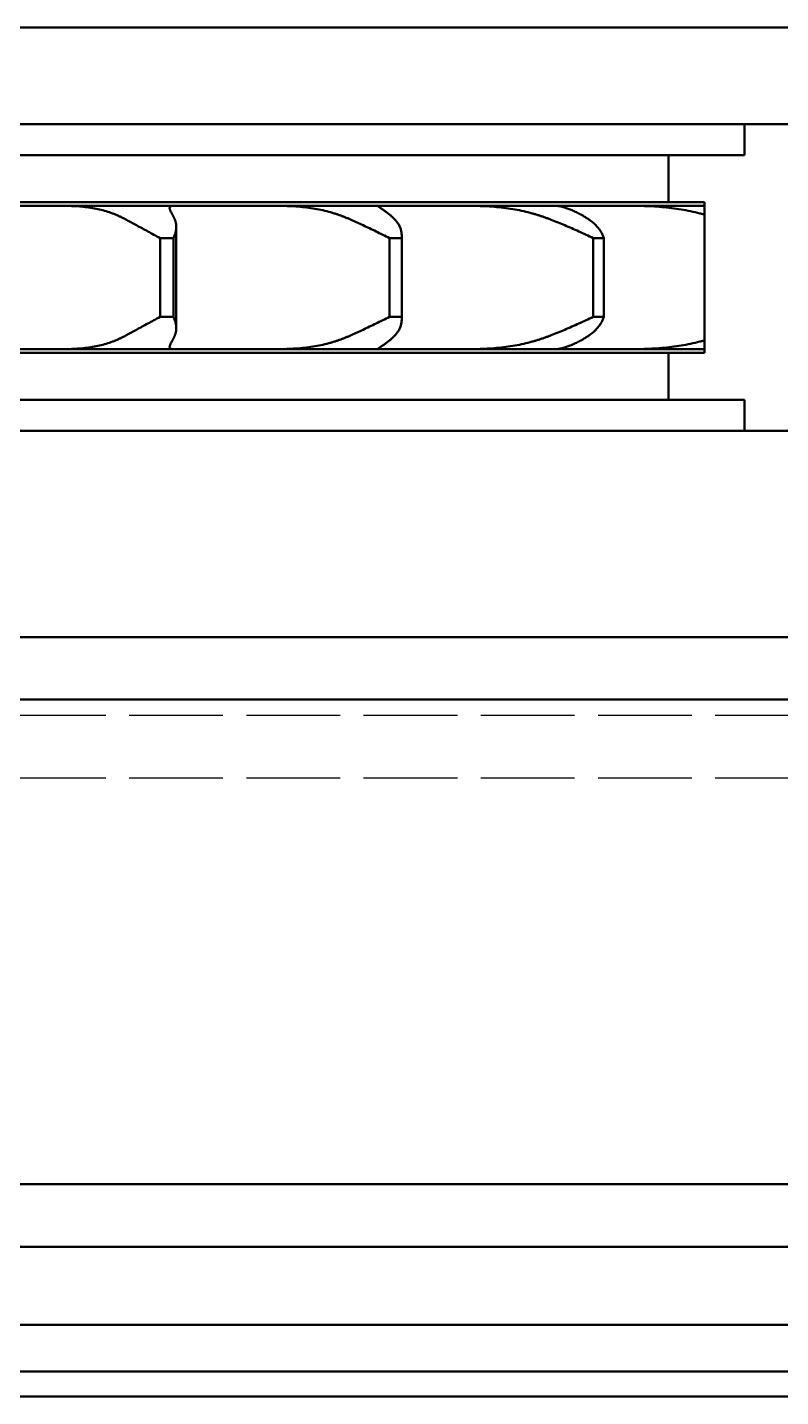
# Model space of a CAD drawing. Header units: millimetres. Extents: x 0 to 461941, y -159644 to 4828.
# Drawn here: x 401752.1 to 401800.3, y -39168.7 to -39081.1 of the extents above; entities that cross this region are included whole.
import ezdxf

# ---------------------------------------------------------------- set-up
doc = ezdxf.new("R2010")
doc.units = ezdxf.units.MM
doc.linetypes.add('Xref Conv Decant In$0$AM_ISO02W050', pattern=[7.5, 6, -1.5])
doc.linetypes.add('Xref Conv Decant Product Tote$0$AM_ISO02W050', pattern=[7.5, 6, -1.5])
doc.layers.add('AM_BOR', color=4, linetype='Continuous')
for name, color, linetype, lineweight in [('Xref Conv Decant In$0$Conv Decant In Out', 5, 'Continuous', 50), ('Xref Conv Decant In$0$Hidden', 9, 'Xref Conv Decant In$0$AM_ISO02W050', 25), ('Xref Conv Decant Product Tote$0$Conv- Product decant', 3, 'Continuous', 50), ('Xref Conv Decant Product Tote$0$Hidden', 9, 'Xref Conv Decant Product Tote$0$AM_ISO02W050', 25)]:
    doc.layers.add(name, color=color, linetype=linetype, lineweight=lineweight)

# ---------------------------------------------------------------- blocks, each defined once
blk = doc.blocks.new('Xref Conv Decant Product Tote$0$A$C488F5DB0')
for p, q in [((3.403, 234.491), (3.403, 34.491)), ((6.403, 34.491), (6.403, 234.491)), ((63.593, 210.553), (63.593, 65.131)), ((83.193, 210.553), (83.193, 65.131)), ((65.568, 205.694), (65.568, 69.98)), ((68.568, 205.694), (68.568, 69.98)), ((78.218, 205.694), (78.218, 69.98)), ((81.218, 205.694), (81.218, 69.98)), ((1.803, 79.491), (1.803, 189.491)), ((89.393, 118.6), (89.393, 19.8)), ((68.81, 108.801), (68.81, 115.92)), ((77.977, 115.92), (77.977, 108.801)), ((68.81, 108.801), (68.81, 101.66)), ((77.977, 108.801), (77.977, 101.66)), ((75.913, 102.52), (70.873, 102.52)), ((70.873, 102.52), (70.873, 101.655)), ((75.913, 102.52), (75.913, 101.655)), ((68.81, 95.075), (68.81, 101.66)), ((70.873, 101.655), (75.913, 101.655)), ((77.977, 101.66), (77.977, 95.075)), ((70.138, 101.481), (76.649, 101.481)), ((68.81, 95.075), (68.81, 88.6)), ((77.977, 95.075), (77.977, 88.6)), ((68.81, 82.76), (68.81, 88.6)), ((77.977, 88.6), (77.977, 82.76)), ((75.913, 87.84), (70.873, 87.84)), ((70.873, 87.84), (70.873, 87.056)), ((75.913, 87.84), (75.913, 87.056)), ((70.775, 87.053), (76.012, 87.053)), ((70.873, 87.056), (75.913, 87.056)), ((68.81, 82.76), (68.81, 77.16)), ((77.977, 82.76), (77.977, 77.16)), ((1.803, 79.491), (1.803, 60.501)), ((68.81, 72.253), (68.81, 77.16)), ((77.977, 77.16), (77.977, 72.253)), ((75.913, 74.805), (70.873, 74.805)), ((70.873, 74.805), (70.873, 74.126)), ((75.913, 74.805), (75.913, 74.126)), ((70.873, 74.126), (75.913, 74.126)), ((68.81, 72.253), (68.81, 67.708)), ((77.977, 72.253), (77.977, 67.708)), ((68.568, 69.98), (65.568, 69.98)), ((65.568, 69.98), (65.568, 65.131)), ((68.568, 67.683), (68.568, 69.98)), ((81.218, 69.98), (78.218, 69.98)), ((78.218, 69.98), (78.218, 67.683)), ((81.218, 65.131), (81.218, 69.98)), ((78.218, 67.683), (68.568, 67.683)), ((68.81, 67.683), (68.81, 67.708)), ((68.81, 67.708), (68.81, 67.683)), ((77.977, 67.708), (77.977, 67.683)), ((77.977, 67.683), (77.977, 67.708)), ((65.568, 65.131), (63.593, 65.131)), ((63.593, 65.131), (63.593, 60.026)), ((83.193, 65.131), (81.218, 65.131)), ((83.193, 60.026), (83.193, 65.131))]:
    blk.add_line(p, q)
at = {"flags": 128}
for points in [[(68.816, 108.318), (68.816, 108.338), (68.815, 108.357), (68.815, 108.377), (68.814, 108.396), (68.814, 108.416), (68.813, 108.436), (68.813, 108.456), (68.812, 108.476), (68.812, 108.495), (68.812, 108.515), (68.812, 108.536), (68.811, 108.556), (68.811, 108.576), (68.811, 108.596), (68.811, 108.616), (68.81, 108.637), (68.81, 108.657), (68.81, 108.677), (68.81, 108.698), (68.81, 108.718), (68.81, 108.739), (68.81, 108.76), (68.81, 108.78), (68.81, 108.801)], [(77.977, 108.801), (77.977, 108.78), (77.977, 108.76), (77.977, 108.739), (77.977, 108.718), (77.977, 108.698), (77.977, 108.677), (77.977, 108.657), (77.977, 108.636), (77.976, 108.616), (77.976, 108.596), (77.976, 108.576), (77.976, 108.555), (77.975, 108.535), (77.975, 108.515), (77.975, 108.495), (77.974, 108.475), (77.974, 108.455), (77.974, 108.436), (77.973, 108.416), (77.973, 108.396), (77.972, 108.377), (77.972, 108.357), (77.971, 108.337), (77.971, 108.318)], [(69.29, 105.562), (69.253, 105.66), (69.218, 105.759), (69.184, 105.86), (69.152, 105.962), (69.122, 106.066), (69.093, 106.172), (69.066, 106.279), (69.04, 106.388), (69.015, 106.498), (68.993, 106.61), (68.971, 106.724), (68.951, 106.838), (68.932, 106.954), (68.915, 107.072), (68.9, 107.191), (68.885, 107.311), (68.872, 107.432), (68.86, 107.555), (68.85, 107.679), (68.841, 107.804), (68.833, 107.931), (68.826, 108.059), (68.821, 108.188), (68.816, 108.318)], [(77.971, 108.318), (77.966, 108.188), (77.961, 108.059), (77.954, 107.931), (77.946, 107.804), (77.937, 107.679), (77.927, 107.555), (77.915, 107.432), (77.902, 107.311), (77.887, 107.19), (77.872, 107.072), (77.854, 106.954), (77.836, 106.838), (77.816, 106.723), (77.794, 106.61), (77.771, 106.498), (77.747, 106.388), (77.721, 106.279), (77.694, 106.172), (77.665, 106.066), (77.634, 105.962), (77.602, 105.86), (77.569, 105.759), (77.534, 105.66), (77.497, 105.562)], [(69.701, 104.672), (69.682, 104.708), (69.663, 104.744), (69.644, 104.78), (69.625, 104.817), (69.606, 104.853), (69.588, 104.89), (69.57, 104.926), (69.552, 104.963), (69.534, 105), (69.516, 105.037), (69.499, 105.074), (69.481, 105.111), (69.464, 105.148), (69.448, 105.185), (69.431, 105.223), (69.414, 105.26), (69.398, 105.298), (69.382, 105.335), (69.366, 105.373), (69.35, 105.411), (69.335, 105.448), (69.32, 105.486), (69.305, 105.524), (69.29, 105.562)], [(77.497, 105.562), (77.482, 105.524), (77.467, 105.486), (77.452, 105.448), (77.437, 105.411), (77.421, 105.373), (77.405, 105.335), (77.389, 105.297), (77.373, 105.26), (77.356, 105.222), (77.339, 105.185), (77.322, 105.148), (77.305, 105.111), (77.288, 105.073), (77.271, 105.036), (77.253, 105), (77.235, 104.963), (77.217, 104.926), (77.199, 104.889), (77.181, 104.853), (77.162, 104.817), (77.143, 104.78), (77.124, 104.744), (77.105, 104.708), (77.086, 104.672)], [(70.873, 102.52), (70.819, 102.621), (70.765, 102.72), (70.712, 102.819), (70.658, 102.916), (70.605, 103.013), (70.553, 103.11), (70.501, 103.205), (70.449, 103.299), (70.398, 103.393), (70.348, 103.485), (70.297, 103.577), (70.248, 103.668), (70.199, 103.757), (70.15, 103.846), (70.102, 103.934), (70.055, 104.02), (70.008, 104.106), (69.962, 104.19), (69.917, 104.273), (69.872, 104.356), (69.828, 104.437), (69.785, 104.516), (69.743, 104.595), (69.701, 104.672)], [(77.086, 104.672), (77.044, 104.595), (77.002, 104.516), (76.959, 104.437), (76.915, 104.356), (76.87, 104.273), (76.825, 104.19), (76.779, 104.106), (76.732, 104.02), (76.685, 103.934), (76.637, 103.846), (76.588, 103.758), (76.539, 103.668), (76.49, 103.577), (76.439, 103.486), (76.389, 103.393), (76.338, 103.299), (76.286, 103.205), (76.234, 103.11), (76.181, 103.014), (76.129, 102.917), (76.075, 102.819), (76.022, 102.72), (75.968, 102.621), (75.913, 102.52)], [(68.81, 101.66), (68.81, 101.666), (68.81, 101.672), (68.81, 101.678), (68.81, 101.683), (68.81, 101.689), (68.81, 101.694), (68.81, 101.699), (68.81, 101.704), (68.811, 101.709), (68.811, 101.714), (68.811, 101.719), (68.811, 101.724), (68.812, 101.729), (68.812, 101.733), (68.812, 101.738), (68.812, 101.742), (68.813, 101.746), (68.813, 101.75), (68.814, 101.754), (68.814, 101.758), (68.815, 101.762), (68.815, 101.765), (68.816, 101.769), (68.816, 101.772)], [(68.816, 101.772), (68.821, 101.794), (68.826, 101.814), (68.833, 101.832), (68.841, 101.848), (68.85, 101.862), (68.86, 101.874), (68.872, 101.884), (68.885, 101.893), (68.9, 101.899), (68.915, 101.904), (68.932, 101.906), (68.951, 101.907), (68.971, 101.906), (68.993, 101.903), (69.015, 101.898), (69.04, 101.891), (69.066, 101.882), (69.093, 101.872), (69.122, 101.859), (69.152, 101.845), (69.184, 101.829), (69.218, 101.811), (69.253, 101.792), (69.29, 101.771)], [(69.29, 101.771), (69.305, 101.762), (69.32, 101.753), (69.335, 101.744), (69.35, 101.736), (69.366, 101.727), (69.382, 101.718), (69.398, 101.71), (69.414, 101.701), (69.431, 101.693), (69.448, 101.684), (69.464, 101.675), (69.481, 101.667), (69.499, 101.658), (69.516, 101.65), (69.534, 101.641), (69.552, 101.633), (69.57, 101.625), (69.588, 101.616), (69.606, 101.608), (69.625, 101.599), (69.644, 101.591), (69.663, 101.583), (69.682, 101.575), (69.701, 101.566)], [(69.701, 101.566), (69.743, 101.55), (69.785, 101.535), (69.828, 101.522), (69.872, 101.511), (69.917, 101.501), (69.962, 101.494), (70.008, 101.488), (70.055, 101.484), (70.102, 101.482), (70.15, 101.481), (70.199, 101.483), (70.248, 101.486), (70.297, 101.49), (70.347, 101.497), (70.398, 101.505), (70.449, 101.515), (70.501, 101.527), (70.553, 101.54), (70.605, 101.555), (70.658, 101.572), (70.712, 101.59), (70.765, 101.61), (70.819, 101.632), (70.873, 101.655)], [(75.913, 101.655), (75.968, 101.632), (76.022, 101.61), (76.075, 101.59), (76.129, 101.572), (76.181, 101.555), (76.234, 101.54), (76.286, 101.527), (76.338, 101.515), (76.389, 101.505), (76.439, 101.497), (76.489, 101.491), (76.539, 101.486), (76.588, 101.483), (76.637, 101.481), (76.685, 101.482), (76.732, 101.484), (76.779, 101.488), (76.825, 101.494), (76.87, 101.501), (76.915, 101.511), (76.959, 101.522), (77.002, 101.535), (77.044, 101.55), (77.086, 101.566)], [(77.086, 101.566), (77.105, 101.575), (77.124, 101.583), (77.143, 101.591), (77.162, 101.599), (77.181, 101.608), (77.199, 101.616), (77.217, 101.625), (77.235, 101.633), (77.253, 101.641), (77.271, 101.65), (77.288, 101.658), (77.305, 101.667), (77.323, 101.675), (77.339, 101.684), (77.356, 101.693), (77.373, 101.701), (77.389, 101.71), (77.405, 101.718), (77.421, 101.727), (77.437, 101.736), (77.452, 101.744), (77.467, 101.753), (77.482, 101.762), (77.497, 101.771)], [(77.497, 101.771), (77.534, 101.792), (77.569, 101.811), (77.603, 101.829), (77.635, 101.845), (77.665, 101.859), (77.694, 101.872), (77.721, 101.882), (77.747, 101.891), (77.771, 101.898), (77.794, 101.903), (77.816, 101.906), (77.836, 101.907), (77.854, 101.906), (77.872, 101.904), (77.887, 101.899), (77.902, 101.893), (77.915, 101.884), (77.927, 101.874), (77.937, 101.862), (77.946, 101.848), (77.954, 101.832), (77.961, 101.814), (77.966, 101.794), (77.971, 101.772)], [(77.971, 101.772), (77.971, 101.769), (77.972, 101.765), (77.972, 101.762), (77.973, 101.758), (77.973, 101.754), (77.974, 101.75), (77.974, 101.746), (77.974, 101.742), (77.975, 101.738), (77.975, 101.733), (77.975, 101.729), (77.976, 101.724), (77.976, 101.719), (77.976, 101.714), (77.976, 101.71), (77.977, 101.704), (77.977, 101.699), (77.977, 101.694), (77.977, 101.689), (77.977, 101.683), (77.977, 101.678), (77.977, 101.672), (77.977, 101.666), (77.977, 101.66)], [(68.816, 94.546), (68.816, 94.567), (68.815, 94.589), (68.815, 94.611), (68.814, 94.632), (68.814, 94.654), (68.813, 94.676), (68.813, 94.698), (68.812, 94.72), (68.812, 94.742), (68.812, 94.764), (68.812, 94.786), (68.811, 94.808), (68.811, 94.83), (68.811, 94.852), (68.811, 94.874), (68.81, 94.896), (68.81, 94.918), (68.81, 94.941), (68.81, 94.963), (68.81, 94.985), (68.81, 95.008), (68.81, 95.03), (68.81, 95.052), (68.81, 95.075)], [(77.977, 95.075), (77.977, 95.052), (77.977, 95.03), (77.977, 95.008), (77.977, 94.985), (77.977, 94.963), (77.977, 94.94), (77.977, 94.918), (77.977, 94.896), (77.976, 94.874), (77.976, 94.851), (77.976, 94.829), (77.976, 94.807), (77.975, 94.785), (77.975, 94.763), (77.975, 94.741), (77.974, 94.719), (77.974, 94.698), (77.974, 94.676), (77.973, 94.654), (77.973, 94.632), (77.972, 94.611), (77.972, 94.589), (77.971, 94.567), (77.971, 94.546)], [(69.29, 91.372), (69.253, 91.49), (69.218, 91.609), (69.184, 91.729), (69.152, 91.851), (69.122, 91.974), (69.093, 92.099), (69.066, 92.225), (69.04, 92.352), (69.015, 92.481), (68.993, 92.611), (68.971, 92.742), (68.951, 92.875), (68.932, 93.008), (68.915, 93.143), (68.9, 93.278), (68.885, 93.415), (68.872, 93.553), (68.86, 93.692), (68.85, 93.832), (68.841, 93.973), (68.833, 94.114), (68.826, 94.257), (68.821, 94.401), (68.816, 94.546)], [(77.971, 94.546), (77.966, 94.401), (77.961, 94.257), (77.954, 94.114), (77.946, 93.973), (77.937, 93.832), (77.927, 93.692), (77.915, 93.553), (77.902, 93.415), (77.887, 93.278), (77.872, 93.143), (77.854, 93.008), (77.836, 92.874), (77.816, 92.742), (77.794, 92.61), (77.771, 92.48), (77.747, 92.352), (77.721, 92.224), (77.694, 92.098), (77.665, 91.974), (77.634, 91.851), (77.602, 91.729), (77.569, 91.609), (77.534, 91.49), (77.497, 91.372)], [(69.701, 90.297), (69.682, 90.34), (69.663, 90.384), (69.644, 90.427), (69.625, 90.471), (69.606, 90.515), (69.588, 90.559), (69.57, 90.604), (69.552, 90.648), (69.534, 90.692), (69.516, 90.737), (69.499, 90.782), (69.481, 90.826), (69.464, 90.871), (69.448, 90.916), (69.431, 90.962), (69.414, 91.007), (69.398, 91.052), (69.382, 91.098), (69.366, 91.143), (69.35, 91.189), (69.335, 91.234), (69.32, 91.28), (69.305, 91.326), (69.29, 91.372)], [(77.497, 91.372), (77.482, 91.326), (77.467, 91.28), (77.452, 91.234), (77.437, 91.189), (77.421, 91.143), (77.405, 91.098), (77.389, 91.052), (77.373, 91.007), (77.356, 90.962), (77.339, 90.916), (77.323, 90.871), (77.305, 90.826), (77.288, 90.782), (77.271, 90.737), (77.253, 90.692), (77.235, 90.648), (77.217, 90.604), (77.199, 90.559), (77.181, 90.515), (77.162, 90.471), (77.143, 90.427), (77.124, 90.384), (77.105, 90.34), (77.086, 90.297)], [(70.873, 87.84), (70.819, 87.95), (70.765, 88.059), (70.712, 88.168), (70.658, 88.276), (70.605, 88.384), (70.553, 88.491), (70.501, 88.597), (70.449, 88.703), (70.398, 88.808), (70.348, 88.913), (70.297, 89.017), (70.248, 89.12), (70.199, 89.223), (70.15, 89.325), (70.102, 89.426), (70.055, 89.526), (70.008, 89.625), (69.962, 89.724), (69.917, 89.822), (69.872, 89.918), (69.828, 90.014), (69.785, 90.11), (69.743, 90.204), (69.701, 90.297)], [(77.086, 90.297), (77.044, 90.204), (77.002, 90.11), (76.959, 90.014), (76.915, 89.918), (76.87, 89.822), (76.825, 89.724), (76.779, 89.625), (76.732, 89.526), (76.685, 89.426), (76.637, 89.325), (76.588, 89.223), (76.539, 89.12), (76.49, 89.017), (76.439, 88.913), (76.389, 88.809), (76.338, 88.703), (76.286, 88.597), (76.234, 88.491), (76.181, 88.384), (76.129, 88.276), (76.075, 88.168), (76.022, 88.059), (75.968, 87.95), (75.913, 87.84)], [(68.81, 88.6), (68.81, 88.602), (68.81, 88.604), (68.81, 88.605), (68.81, 88.607), (68.81, 88.608), (68.81, 88.609), (68.81, 88.61), (68.81, 88.611), (68.811, 88.612), (68.811, 88.613), (68.811, 88.613), (68.811, 88.614), (68.812, 88.614), (68.812, 88.614), (68.812, 88.614), (68.812, 88.615), (68.813, 88.614), (68.813, 88.614), (68.814, 88.614), (68.814, 88.614), (68.815, 88.613), (68.815, 88.613), (68.816, 88.612), (68.816, 88.611)], [(68.816, 88.611), (68.821, 88.604), (68.826, 88.595), (68.833, 88.585), (68.841, 88.572), (68.85, 88.558), (68.86, 88.541), (68.872, 88.523), (68.885, 88.503), (68.9, 88.481), (68.915, 88.457), (68.932, 88.431), (68.951, 88.404), (68.971, 88.374), (68.993, 88.343), (69.015, 88.31), (69.04, 88.275), (69.066, 88.238), (69.093, 88.2), (69.122, 88.16), (69.152, 88.118), (69.184, 88.075), (69.218, 88.029), (69.253, 87.983), (69.29, 87.934)], [(77.497, 87.934), (77.534, 87.983), (77.569, 88.029), (77.603, 88.075), (77.635, 88.118), (77.665, 88.16), (77.694, 88.2), (77.721, 88.238), (77.747, 88.275), (77.771, 88.31), (77.794, 88.343), (77.816, 88.374), (77.836, 88.404), (77.854, 88.431), (77.872, 88.457), (77.887, 88.481), (77.902, 88.503), (77.915, 88.523), (77.927, 88.541), (77.937, 88.558), (77.946, 88.572), (77.954, 88.585), (77.961, 88.595), (77.966, 88.604), (77.971, 88.611)], [(77.971, 88.611), (77.971, 88.612), (77.972, 88.613), (77.972, 88.613), (77.973, 88.614), (77.973, 88.614), (77.974, 88.614), (77.974, 88.614), (77.974, 88.615), (77.975, 88.614), (77.975, 88.614), (77.975, 88.614), (77.976, 88.614), (77.976, 88.613), (77.976, 88.613), (77.976, 88.612), (77.977, 88.611), (77.977, 88.61), (77.977, 88.609), (77.977, 88.608), (77.977, 88.607), (77.977, 88.605), (77.977, 88.604), (77.977, 88.602), (77.977, 88.6)], [(69.29, 87.934), (69.305, 87.915), (69.32, 87.895), (69.335, 87.876), (69.35, 87.857), (69.366, 87.838), (69.382, 87.818), (69.398, 87.799), (69.414, 87.78), (69.431, 87.761), (69.448, 87.742), (69.464, 87.723), (69.481, 87.704), (69.499, 87.685), (69.516, 87.666), (69.534, 87.647), (69.552, 87.629), (69.57, 87.61), (69.588, 87.591), (69.606, 87.573), (69.625, 87.554), (69.644, 87.536), (69.663, 87.517), (69.682, 87.499), (69.701, 87.481)], [(77.086, 87.481), (77.105, 87.499), (77.124, 87.517), (77.143, 87.536), (77.162, 87.554), (77.181, 87.573), (77.199, 87.591), (77.217, 87.61), (77.235, 87.629), (77.253, 87.647), (77.271, 87.666), (77.288, 87.685), (77.305, 87.704), (77.323, 87.723), (77.339, 87.742), (77.356, 87.761), (77.373, 87.78), (77.389, 87.799), (77.405, 87.818), (77.421, 87.838), (77.437, 87.857), (77.452, 87.876), (77.467, 87.895), (77.482, 87.915), (77.497, 87.934)], [(69.701, 87.481), (69.743, 87.443), (69.785, 87.406), (69.828, 87.372), (69.872, 87.339), (69.917, 87.308), (69.962, 87.279), (70.008, 87.252), (70.055, 87.226), (70.102, 87.202), (70.15, 87.18), (70.199, 87.16), (70.248, 87.142), (70.297, 87.125), (70.347, 87.11), (70.398, 87.097), (70.449, 87.086), (70.501, 87.076), (70.553, 87.068), (70.605, 87.062), (70.658, 87.057), (70.712, 87.054), (70.765, 87.053), (70.819, 87.054), (70.873, 87.056)], [(75.913, 87.056), (75.968, 87.054), (76.022, 87.053), (76.075, 87.054), (76.129, 87.057), (76.181, 87.062), (76.234, 87.068), (76.286, 87.076), (76.338, 87.086), (76.389, 87.097), (76.439, 87.11), (76.489, 87.125), (76.539, 87.142), (76.588, 87.16), (76.637, 87.18), (76.685, 87.202), (76.732, 87.226), (76.779, 87.252), (76.825, 87.279), (76.87, 87.308), (76.915, 87.339), (76.959, 87.372), (77.002, 87.406), (77.044, 87.443), (77.086, 87.481)], [(68.816, 82.203), (68.816, 82.226), (68.815, 82.249), (68.815, 82.272), (68.814, 82.295), (68.814, 82.318), (68.813, 82.341), (68.813, 82.364), (68.812, 82.387), (68.812, 82.41), (68.812, 82.434), (68.812, 82.457), (68.811, 82.48), (68.811, 82.503), (68.811, 82.527), (68.811, 82.55), (68.81, 82.573), (68.81, 82.597), (68.81, 82.62), (68.81, 82.643), (68.81, 82.667), (68.81, 82.69), (68.81, 82.713), (68.81, 82.737), (68.81, 82.76)], [(77.977, 82.76), (77.977, 82.737), (77.977, 82.713), (77.977, 82.69), (77.977, 82.667), (77.977, 82.643), (77.977, 82.62), (77.977, 82.596), (77.977, 82.573), (77.976, 82.55), (77.976, 82.526), (77.976, 82.503), (77.976, 82.48), (77.975, 82.457), (77.975, 82.433), (77.975, 82.41), (77.974, 82.387), (77.974, 82.364), (77.974, 82.341), (77.973, 82.318), (77.973, 82.294), (77.972, 82.271), (77.972, 82.248), (77.971, 82.225), (77.971, 82.203)], [(69.29, 78.712), (69.253, 78.846), (69.218, 78.981), (69.184, 79.117), (69.152, 79.255), (69.122, 79.393), (69.093, 79.533), (69.066, 79.674), (69.04, 79.815), (69.015, 79.958), (68.993, 80.102), (68.971, 80.248), (68.951, 80.393), (68.932, 80.54), (68.915, 80.688), (68.9, 80.836), (68.885, 80.985), (68.872, 81.135), (68.86, 81.285), (68.85, 81.436), (68.841, 81.588), (68.833, 81.741), (68.826, 81.894), (68.821, 82.048), (68.816, 82.203)], [(77.971, 82.203), (77.966, 82.048), (77.961, 81.894), (77.954, 81.741), (77.946, 81.588), (77.937, 81.436), (77.927, 81.285), (77.915, 81.135), (77.902, 80.985), (77.887, 80.836), (77.872, 80.687), (77.854, 80.54), (77.836, 80.393), (77.816, 80.247), (77.794, 80.102), (77.771, 79.958), (77.747, 79.815), (77.721, 79.673), (77.694, 79.533), (77.665, 79.393), (77.634, 79.255), (77.602, 79.117), (77.569, 78.981), (77.534, 78.846), (77.497, 78.712)], [(69.701, 77.487), (69.682, 77.536), (69.663, 77.586), (69.644, 77.636), (69.625, 77.686), (69.606, 77.736), (69.588, 77.786), (69.57, 77.836), (69.552, 77.887), (69.534, 77.938), (69.516, 77.988), (69.499, 78.039), (69.481, 78.09), (69.464, 78.142), (69.448, 78.193), (69.431, 78.244), (69.414, 78.296), (69.398, 78.348), (69.382, 78.399), (69.366, 78.451), (69.35, 78.503), (69.335, 78.555), (69.32, 78.608), (69.305, 78.66), (69.29, 78.712)], [(77.497, 78.712), (77.482, 78.66), (77.467, 78.608), (77.452, 78.555), (77.437, 78.503), (77.421, 78.451), (77.405, 78.4), (77.389, 78.348), (77.373, 78.296), (77.356, 78.244), (77.339, 78.193), (77.323, 78.142), (77.305, 78.09), (77.288, 78.039), (77.271, 77.988), (77.253, 77.938), (77.235, 77.887), (77.217, 77.836), (77.199, 77.786), (77.181, 77.736), (77.162, 77.686), (77.143, 77.636), (77.124, 77.586), (77.105, 77.536), (77.086, 77.487)], [(68.81, 77.16), (68.81, 77.158), (68.81, 77.155), (68.81, 77.152), (68.81, 77.15), (68.81, 77.147), (68.81, 77.144), (68.81, 77.14), (68.81, 77.137), (68.811, 77.134), (68.811, 77.13), (68.811, 77.126), (68.811, 77.123), (68.812, 77.119), (68.812, 77.115), (68.812, 77.111), (68.812, 77.107), (68.813, 77.102), (68.813, 77.098), (68.814, 77.093), (68.814, 77.089), (68.815, 77.084), (68.815, 77.079), (68.816, 77.074), (68.816, 77.069)], [(70.873, 74.805), (70.819, 74.92), (70.765, 75.036), (70.712, 75.151), (70.658, 75.266), (70.605, 75.381), (70.553, 75.495), (70.501, 75.61), (70.449, 75.724), (70.398, 75.837), (70.348, 75.95), (70.297, 76.063), (70.248, 76.176), (70.199, 76.288), (70.15, 76.4), (70.102, 76.511), (70.055, 76.621), (70.008, 76.732), (69.962, 76.841), (69.917, 76.95), (69.872, 77.059), (69.828, 77.167), (69.785, 77.274), (69.743, 77.381), (69.701, 77.487)], [(77.086, 77.487), (77.044, 77.381), (77.002, 77.274), (76.959, 77.167), (76.915, 77.059), (76.87, 76.95), (76.825, 76.841), (76.779, 76.732), (76.732, 76.622), (76.685, 76.511), (76.637, 76.4), (76.588, 76.288), (76.539, 76.176), (76.49, 76.064), (76.439, 75.951), (76.389, 75.837), (76.338, 75.724), (76.286, 75.61), (76.234, 75.496), (76.181, 75.381), (76.129, 75.266), (76.075, 75.151), (76.022, 75.036), (75.968, 74.92), (75.913, 74.805)], [(77.971, 77.069), (77.971, 77.074), (77.972, 77.079), (77.972, 77.084), (77.973, 77.089), (77.973, 77.093), (77.974, 77.098), (77.974, 77.102), (77.974, 77.107), (77.975, 77.111), (77.975, 77.115), (77.975, 77.119), (77.976, 77.123), (77.976, 77.126), (77.976, 77.13), (77.976, 77.134), (77.977, 77.137), (77.977, 77.14), (77.977, 77.143), (77.977, 77.147), (77.977, 77.15), (77.977, 77.152), (77.977, 77.155), (77.977, 77.158), (77.977, 77.16)], [(68.816, 77.069), (68.821, 77.034), (68.826, 76.997), (68.833, 76.958), (68.841, 76.917), (68.85, 76.875), (68.86, 76.83), (68.872, 76.784), (68.885, 76.736), (68.9, 76.686), (68.915, 76.635), (68.932, 76.581), (68.951, 76.526), (68.971, 76.47), (68.993, 76.411), (69.015, 76.351), (69.04, 76.289), (69.066, 76.226), (69.093, 76.161), (69.122, 76.094), (69.152, 76.026), (69.184, 75.957), (69.218, 75.886), (69.253, 75.813), (69.29, 75.739)], [(77.497, 75.739), (77.534, 75.813), (77.569, 75.886), (77.603, 75.957), (77.635, 76.026), (77.665, 76.094), (77.694, 76.161), (77.721, 76.226), (77.747, 76.289), (77.771, 76.351), (77.794, 76.411), (77.816, 76.47), (77.836, 76.527), (77.854, 76.582), (77.872, 76.635), (77.887, 76.686), (77.902, 76.736), (77.915, 76.784), (77.927, 76.83), (77.937, 76.875), (77.946, 76.917), (77.954, 76.958), (77.961, 76.997), (77.966, 77.034), (77.971, 77.069)], [(69.29, 75.739), (69.305, 75.709), (69.32, 75.68), (69.335, 75.651), (69.35, 75.622), (69.366, 75.592), (69.382, 75.563), (69.398, 75.534), (69.414, 75.505), (69.431, 75.476), (69.448, 75.447), (69.464, 75.419), (69.481, 75.39), (69.499, 75.361), (69.516, 75.333), (69.534, 75.304), (69.552, 75.276), (69.57, 75.247), (69.588, 75.219), (69.606, 75.191), (69.625, 75.163), (69.644, 75.135), (69.663, 75.107), (69.682, 75.079), (69.701, 75.051)], [(77.086, 75.051), (77.105, 75.079), (77.124, 75.107), (77.143, 75.135), (77.162, 75.163), (77.181, 75.191), (77.199, 75.219), (77.217, 75.247), (77.235, 75.276), (77.253, 75.304), (77.271, 75.333), (77.288, 75.361), (77.305, 75.39), (77.323, 75.419), (77.339, 75.447), (77.356, 75.476), (77.373, 75.505), (77.389, 75.534), (77.405, 75.563), (77.421, 75.592), (77.437, 75.622), (77.452, 75.651), (77.467, 75.68), (77.482, 75.709), (77.497, 75.739)], [(69.701, 75.051), (69.743, 74.993), (69.785, 74.936), (69.828, 74.881), (69.872, 74.828), (69.917, 74.776), (69.962, 74.727), (70.008, 74.679), (70.055, 74.632), (70.102, 74.588), (70.15, 74.545), (70.199, 74.504), (70.248, 74.465), (70.297, 74.427), (70.347, 74.391), (70.398, 74.357), (70.449, 74.325), (70.501, 74.294), (70.553, 74.265), (70.605, 74.237), (70.658, 74.212), (70.712, 74.188), (70.765, 74.166), (70.819, 74.145), (70.873, 74.126)], [(75.913, 74.126), (75.968, 74.145), (76.022, 74.165), (76.075, 74.188), (76.129, 74.212), (76.181, 74.237), (76.234, 74.265), (76.286, 74.294), (76.338, 74.324), (76.389, 74.357), (76.439, 74.391), (76.489, 74.427), (76.539, 74.465), (76.588, 74.504), (76.637, 74.545), (76.685, 74.588), (76.732, 74.632), (76.779, 74.679), (76.825, 74.727), (76.87, 74.776), (76.915, 74.828), (76.959, 74.881), (77.002, 74.936), (77.044, 74.993), (77.086, 75.051)], [(68.816, 71.685), (68.816, 71.708), (68.815, 71.732), (68.815, 71.756), (68.814, 71.779), (68.814, 71.803), (68.813, 71.827), (68.813, 71.851), (68.812, 71.874), (68.812, 71.898), (68.812, 71.922), (68.812, 71.945), (68.811, 71.969), (68.811, 71.993), (68.811, 72.016), (68.811, 72.04), (68.81, 72.064), (68.81, 72.088), (68.81, 72.111), (68.81, 72.135), (68.81, 72.159), (68.81, 72.182), (68.81, 72.206), (68.81, 72.23), (68.81, 72.253)], [(77.977, 72.253), (77.977, 72.23), (77.977, 72.206), (77.977, 72.182), (77.977, 72.159), (77.977, 72.135), (77.977, 72.111), (77.977, 72.087), (77.977, 72.064), (77.976, 72.04), (77.976, 72.016), (77.976, 71.993), (77.976, 71.969), (77.975, 71.945), (77.975, 71.921), (77.975, 71.898), (77.974, 71.874), (77.974, 71.85), (77.974, 71.827), (77.973, 71.803), (77.973, 71.779), (77.972, 71.756), (77.972, 71.732), (77.971, 71.708), (77.971, 71.685)], [(69.29, 67.99), (69.253, 68.136), (69.218, 68.283), (69.184, 68.431), (69.152, 68.579), (69.122, 68.728), (69.093, 68.878), (69.066, 69.029), (69.04, 69.181), (69.015, 69.334), (68.993, 69.487), (68.971, 69.641), (68.951, 69.796), (68.932, 69.951), (68.915, 70.107), (68.9, 70.263), (68.885, 70.419), (68.872, 70.576), (68.86, 70.733), (68.85, 70.891), (68.841, 71.049), (68.833, 71.208), (68.826, 71.366), (68.821, 71.525), (68.816, 71.685)], [(77.971, 71.685), (77.966, 71.525), (77.961, 71.366), (77.954, 71.208), (77.946, 71.049), (77.937, 70.891), (77.927, 70.733), (77.915, 70.576), (77.902, 70.419), (77.887, 70.263), (77.872, 70.107), (77.854, 69.951), (77.836, 69.796), (77.816, 69.641), (77.794, 69.487), (77.771, 69.334), (77.747, 69.181), (77.721, 69.029), (77.694, 68.878), (77.665, 68.728), (77.634, 68.579), (77.602, 68.43), (77.569, 68.283), (77.534, 68.136), (77.497, 67.99)], [(69.372, 67.683), (69.369, 67.696), (69.365, 67.709), (69.362, 67.722), (69.358, 67.734), (69.355, 67.747), (69.351, 67.76), (69.348, 67.773), (69.344, 67.785), (69.341, 67.798), (69.337, 67.811), (69.334, 67.824), (69.33, 67.837), (69.327, 67.849), (69.323, 67.862), (69.32, 67.875), (69.317, 67.888), (69.313, 67.901), (69.31, 67.913), (69.306, 67.926), (69.303, 67.939), (69.3, 67.952), (69.296, 67.965), (69.293, 67.978), (69.29, 67.99)], [(77.497, 67.99), (77.494, 67.978), (77.491, 67.965), (77.487, 67.952), (77.484, 67.939), (77.481, 67.926), (77.477, 67.913), (77.474, 67.901), (77.47, 67.888), (77.467, 67.875), (77.464, 67.862), (77.46, 67.849), (77.457, 67.837), (77.453, 67.824), (77.45, 67.811), (77.446, 67.798), (77.443, 67.785), (77.439, 67.773), (77.436, 67.76), (77.432, 67.747), (77.429, 67.734), (77.425, 67.722), (77.422, 67.709), (77.418, 67.696), (77.415, 67.683)]]:
    blk.add_lwpolyline(points, dxfattribs=at)
blk = doc.blocks.new('Xref Conv Decant Product Tote$0$STAND WMNT - SV 2400lg')
blk.add_lwpolyline([(-17.5, 2405), (17.5, 2405), (17.5, 5), (-17.5, 5)], close=True)
at = {"layer": 'Xref Conv Decant Product Tote$0$Hidden'}
blk.add_line((12.5, 2405), (12.5, 5), dxfattribs=at)
blk = doc.blocks.new('Xref Conv Decant Product Tote')
at = {"layer": 'Xref Conv Decant Product Tote$0$Conv- Product decant'}
for name, p, rotation in [('Xref Conv Decant Product Tote$0$A$C488F5DB0', (401863.067, -39170.49), 90), ('Xref Conv Decant Product Tote$0$STAND WMNT - SV 2400lg', (401928.572, -39137.6), 90.00000000000001)]:
    blk.add_blockref(name, p, dxfattribs=dict(at, rotation=rotation))
blk = doc.blocks.new('Xref Conv Decant In$0$STAND WMNT - SV 3000lg')
blk.add_lwpolyline([(-17.5, 3005), (17.5, 3005), (17.5, 5), (-17.5, 5)], close=True)
at = {"layer": 'Xref Conv Decant In$0$Hidden'}
blk.add_line((12.5, 3005), (12.5, 5), dxfattribs=at)
blk = doc.blocks.new('Xref Conv Decant In')
at = {"layer": 'Xref Conv Decant In$0$Conv Decant In Out', "rotation": 90}
blk.add_blockref('Xref Conv Decant In$0$STAND WMNT - SV 3000lg', (401928.572, -39141.6), dxfattribs=at)

msp = doc.modelspace()

# ---------------------------------------------------------------- block references
msp.add_blockref('Xref Conv Decant Product Tote', (0, 0))
at = {"layer": 'AM_BOR'}
for name in ['Xref Conv Decant Product Tote', 'Xref Conv Decant In']:
    msp.add_blockref(name, (0, 0), dxfattribs=at)

doc.saveas('drawing.dxf')
